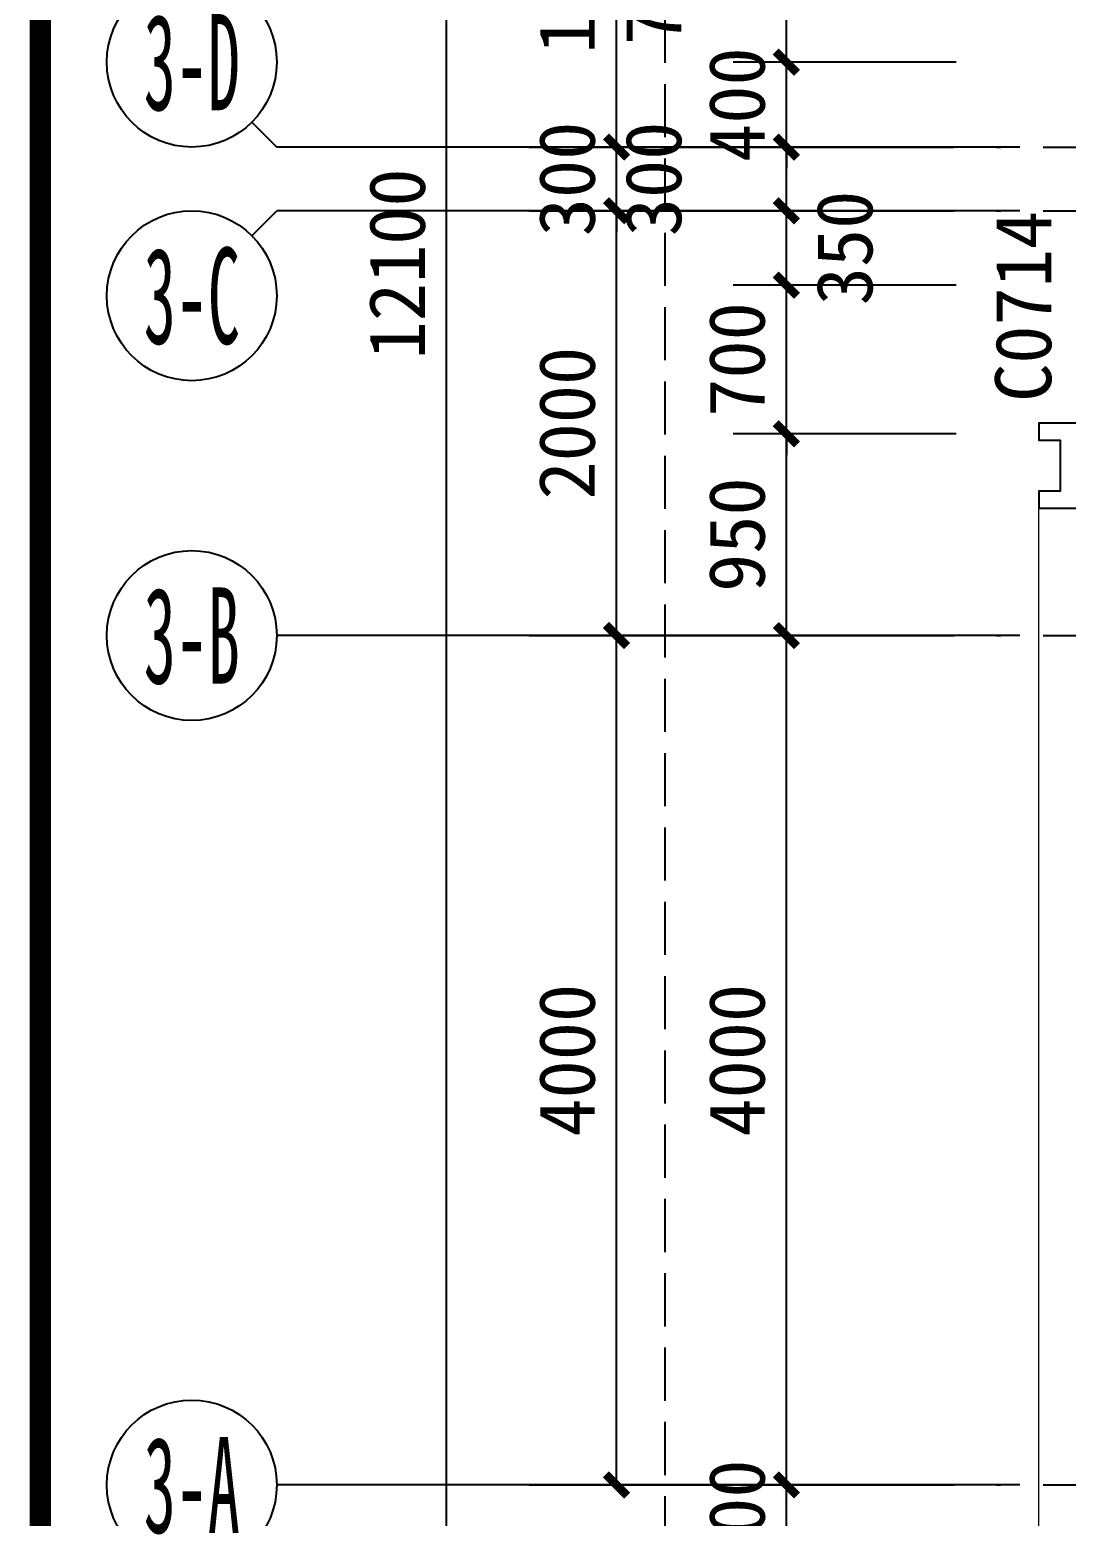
# Model space of a CAD drawing. Extents: x -46233 to 84150, y 109350 to 390860.
# Drawn here: x 2450 to 7331, y 146952 to 153953 of the extents above; entities that cross this region are included whole.
import ezdxf
from ezdxf.enums import TextEntityAlignment as Align
from ezdxf.xclip import XClip

# ---------------------------------------------------------------- set-up
doc = ezdxf.new("R2010")
doc.units = 0
doc.header["$LTSCALE"] = 1000
doc.header["$MEASUREMENT"] = 0
doc.header["$XCLIPFRAME"] = 0
for name, pattern in [('3#-轴线$1$DOTE', [2.42, 2, -0.2, 0.02, -0.2]), ('DASH', [0.35, 0.25, -0.1]), ('道路$0$道路-$0$DASH', [0.35, 0.25, -0.1])]:
    doc.linetypes.add(name, pattern=pattern)
doc.layers.get('Defpoints').update_dxf_attribs({"color": 4, "linetype": 'DASH'})
for name, color, linetype in [('125-MC编号-偶$0$A-ANNO-TEXT', 255, 'Continuous'), ('3#-轴号$0$A-ANNO-AXIS-CIRC', 3, 'Continuous'), ('3#-轴号$0$A-ANNO-AXIS-TEXT', 7, 'Continuous'), ('3#-轴号$0$A-ANNO-DIMS', 3, 'Continuous'), ('3#-轴线$1$A-ANNO-DOTE', 10, '3#-轴线$1$DOTE'), ('3#楼二层线脚$0$A-00-HX-113-wall-01Y$0$HRAL', 31, 'Continuous'), ('A-ANNO-DIMS', 3, 'Continuous'), ('A1-无手签$0$A-ANNO-TTLB', 7, 'Continuous'), ('AXIS_TEXT', 7, 'Continuous'), ('道路$0$A-road', 40, 'Continuous')]:
    doc.layers.add(name, color=color, linetype=linetype)
doc.layers.add('3#楼二层线脚$0$A-00-15-1#-PM-2F$0$00-装饰-看', color=46, linetype='Continuous', lineweight=5)
doc.styles.add('125-MC编号-偶$0$Standard', font='')
doc.styles.add('3#-轴号$0$_TCH_AXIS', font='')
doc.styles.add('3#-轴号$0$_TCH_DIM_T3', font='')
doc.styles.add('_TCH_DIM_T3', font='')
doc.styles.add('COMPLEX', font='COMPLEX')
doc.styles.get('125-MC编号-偶$0$Standard').set_extended_font_data('SimSun')
doc.styles.get('3#-轴号$0$_TCH_AXIS').set_extended_font_data('SimSun')
doc.styles.get('3#-轴号$0$_TCH_DIM_T3').set_extended_font_data('SimSun')
doc.styles.get('_TCH_DIM_T3').set_extended_font_data('SimSun')
doc.dimstyles.new('3#-轴号$0$_TCH_ARCH&&100', dxfattribs={"dimtxt": 264.345992, "dimasz": 100, "dimexe": 250, "dimexo": 300, "dimgap": 100, "dimtad": 1, "dimdec": 0, "dimzin": 0, "dimdsep": 46, "dimtxsty": '3#-轴号$0$_TCH_DIM_T3', "dimblk": '3#-轴号$0$_ArchTick', "dimcen": 0.09, "dimclrt": 7, "dimazin": 2, "dimtfac": 1, "dimtdec": 0, "dimtix": 1, "dimtmove": 2, "dimatfit": 3, "dimfxl": 100, "dimtolj": 1, "dimtzin": 0, "dimarcsym": 0})
doc.dimstyles.new('_TCH_ARCH&&100', dxfattribs={"dimtxt": 264.345992, "dimasz": 100, "dimexe": 250, "dimexo": 300, "dimgap": 100, "dimtad": 1, "dimdec": 0, "dimzin": 0, "dimdsep": 46, "dimtxsty": '_TCH_DIM_T3', "dimblk": 'ARCHTICK', "dimcen": 0.09, "dimclrt": 7, "dimazin": 2, "dimtfac": 1, "dimtdec": 0, "dimtix": 1, "dimtmove": 2, "dimatfit": 3, "dimfxl": 100, "dimtolj": 1, "dimtzin": 0, "dimarcsym": 0})

# ---------------------------------------------------------------- blocks, each defined once
blk = doc.blocks.new('3#-轴线')
at = {"layer": '3#-轴线$1$A-ANNO-DOTE'}
for points in [[(-3000, -4800), (45757.3, -4800)], [(-3000, -5100), (45757.3, -5100)], [(-3000, -7100), (45757.3, -7100)], [(-3000, -11100), (45757.3, -11100)]]:
    blk.add_lwpolyline(points, dxfattribs=at)
blk = doc.blocks.new('_AXISO')
blk.add_circle((0, 0), 0.5)
at = {"layer": 'AXIS_TEXT', "style": 'COMPLEX', "width": 1.041667}
blk.add_attdef('A', text='', height=0.56, dxfattribs=at).set_placement((-0.25, -0.28), (0.25, -0.28), align=Align.FIT)
blk = doc.blocks.new('3#-轴号$0$_ArchTick')
at = {"color": 0, "linetype": 'ByBlock', "const_width": 0.4}
blk.add_lwpolyline([(-0.5, -0.5), (0.5, 0.5)], dxfattribs=at)
blk = doc.blocks.new('*D805')
at = {"layer": '3#-轴号$0$A-ANNO-DIMS', "color": 0, "lineweight": -2, "transparency": 16777216}
for p, q in [((-2589.4, -12100), (-2589.4, -8100)), ((-2389.4, -8100), (-2339.4, -8100)), ((-2389.4, -12100), (-2339.4, -12100))]:
    blk.add_line(p, q, dxfattribs=at)
at = {"layer": 'Defpoints', "color": 0, "transparency": 16777216}
for p in [(-2689.4, -8100), (-2589.4, -8100), (-2689.4, -12100)]:
    blk.add_point(p, dxfattribs=at)
at = {"layer": '3#-轴号$0$A-ANNO-DIMS', "color": 0, "lineweight": -2, "transparency": 16777216, "xscale": 100, "yscale": 100, "zscale": 100}
for p, rotation in [((-2589.4, -8100), 90), ((-2589.4, -12100), 270)]:
    blk.add_blockref('3#-轴号$0$_ArchTick', p, dxfattribs=dict(at, rotation=rotation))
at = {"layer": '3#-轴号$0$A-ANNO-DIMS', "color": 7, "transparency": 16777216, "insert": (-2821.6, -10100), "char_height": 264.35, "attachment_point": 5, "rotation": 90, "style": '3#-轴号$0$_TCH_DIM_T3'}
blk.add_mtext('\\A1;4000', dxfattribs=at)
blk = doc.blocks.new('*D806')
at = {"layer": '3#-轴号$0$A-ANNO-DIMS', "color": 0, "lineweight": -2, "transparency": 16777216}
for p, q in [((-2589.4, -8100), (-2589.4, -6100)), ((-2389.4, -6100), (-2339.4, -6100)), ((-2389.4, -8100), (-2339.4, -8100))]:
    blk.add_line(p, q, dxfattribs=at)
at = {"layer": 'Defpoints', "color": 0, "transparency": 16777216}
for p in [(-2689.4, -6100), (-2589.4, -6100), (-2689.4, -8100)]:
    blk.add_point(p, dxfattribs=at)
at = {"layer": '3#-轴号$0$A-ANNO-DIMS', "color": 0, "lineweight": -2, "transparency": 16777216, "xscale": 100, "yscale": 100, "zscale": 100}
for p, rotation in [((-2589.4, -6100), 90), ((-2589.4, -8100), 270)]:
    blk.add_blockref('3#-轴号$0$_ArchTick', p, dxfattribs=dict(at, rotation=rotation))
at = {"layer": '3#-轴号$0$A-ANNO-DIMS', "color": 7, "transparency": 16777216, "insert": (-2821.6, -7100), "char_height": 264.35, "attachment_point": 5, "rotation": 90, "style": '3#-轴号$0$_TCH_DIM_T3'}
blk.add_mtext('\\A1;2000', dxfattribs=at)
blk = doc.blocks.new('*D807')
at = {"layer": '3#-轴号$0$A-ANNO-DIMS', "color": 0, "lineweight": -2, "transparency": 16777216}
for p, q in [((-2589.4, -5800), (-2589.4, -5700)), ((-2589.4, -6100), (-2589.4, -5800)), ((-2389.4, -5800), (-2339.4, -5800)), ((-2589.4, -6100), (-2589.4, -6200)), ((-2389.4, -6100), (-2339.4, -6100))]:
    blk.add_line(p, q, dxfattribs=at)
at = {"layer": 'Defpoints', "color": 0, "transparency": 16777216}
for p in [(-2689.4, -5800), (-2589.4, -5800), (-2689.4, -6100)]:
    blk.add_point(p, dxfattribs=at)
at = {"layer": '3#-轴号$0$A-ANNO-DIMS', "color": 0, "lineweight": -2, "transparency": 16777216, "xscale": 100, "yscale": 100, "zscale": 100}
for p, rotation in [((-2589.4, -5800), 270), ((-2589.4, -6100), 90)]:
    blk.add_blockref('3#-轴号$0$_ArchTick', p, dxfattribs=dict(at, rotation=rotation))
at = {"layer": '3#-轴号$0$A-ANNO-DIMS', "color": 7, "transparency": 16777216, "insert": (-2821.6, -5950), "char_height": 264.35, "attachment_point": 5, "rotation": 90, "style": '3#-轴号$0$_TCH_DIM_T3'}
blk.add_mtext('\\A1;300', dxfattribs=at)
blk = doc.blocks.new('*D808')
at = {"layer": '3#-轴号$0$A-ANNO-DIMS', "color": 0, "lineweight": -2, "transparency": 16777216}
for p, q in [((-2589.4, -5800), (-2589.4, -4200)), ((-2389.4, -4200), (-2339.4, -4200)), ((-2389.4, -5800), (-2339.4, -5800))]:
    blk.add_line(p, q, dxfattribs=at)
at = {"layer": 'Defpoints', "color": 0, "transparency": 16777216}
for p in [(-2689.4, -4200), (-2589.4, -4200), (-2689.4, -5800)]:
    blk.add_point(p, dxfattribs=at)
at = {"layer": '3#-轴号$0$A-ANNO-DIMS', "color": 0, "lineweight": -2, "transparency": 16777216, "xscale": 100, "yscale": 100, "zscale": 100}
for p, rotation in [((-2589.4, -4200), 90), ((-2589.4, -5800), 270)]:
    blk.add_blockref('3#-轴号$0$_ArchTick', p, dxfattribs=dict(at, rotation=rotation))
at = {"layer": '3#-轴号$0$A-ANNO-DIMS', "color": 7, "transparency": 16777216, "insert": (-2821.6, -5000), "char_height": 264.35, "attachment_point": 5, "rotation": 90, "style": '3#-轴号$0$_TCH_DIM_T3'}
blk.add_mtext('\\A1;1600', dxfattribs=at)
blk = doc.blocks.new('125-MC编号-偶')
at = {"layer": '125-MC编号-偶$0$A-ANNO-TEXT', "color": 2, "style": '125-MC编号-偶$0$Standard'}
blk.add_text('C0714', height=264.35, rotation=90, dxfattribs=at).set_placement((-10992.2, 1100.1, 0))
blk = doc.blocks.new('3#楼二层线脚')
at = {"layer": '3#楼二层线脚$0$A-00-15-1#-PM-2F$0$00-装饰-看', "linetype": 'ByBlock'}
blk.add_line((-11050, -5200), (-11050, 600), dxfattribs=at)
at = {"layer": '3#楼二层线脚$0$A-00-HX-113-wall-01Y$0$HRAL'}
blk.add_lwpolyline([(-10650, 1000), (-11050, 1000), (-11050, 920), (-10950, 920), (-10950, 680), (-11050, 680), (-11050, 600), (-10650, 600)], dxfattribs=at)
blk = doc.blocks.new('道路')
at = {"layer": '道路$0$A-road', "color": 1, "linetype": '道路$0$道路-$0$DASH', "ltscale": 5}
blk.add_line((525295899.6, 299541751), (525295899.6, 299462760), dxfattribs=at)
at = {"layer": '道路$0$A-road'}
blk.add_line((525297899.6, 299541751), (525297899.6, 299499611), dxfattribs=at)
blk = doc.blocks.new('gtvt')
blk.add_blockref('道路', (-525300649.6, -299507460))
blk = doc.blocks.new('_ArchTick')
at = {"color": 0, "linetype": 'ByBlock', "const_width": 0.4}
blk.add_lwpolyline([(-0.5, -0.5), (0.5, 0.5)], dxfattribs=at)
blk = doc.blocks.new('*D364')
at = {"layer": 'A-ANNO-DIMS', "color": 0, "lineweight": -2, "transparency": 16777216}
for p, q in [((6813.3, 154500), (5763.3, 154500)), ((6013.3, 153800), (6013.3, 154500)), ((6813.3, 153800), (5763.3, 153800))]:
    blk.add_line(p, q, dxfattribs=at)
at = {"layer": 'Defpoints', "color": 0, "transparency": 16777216}
for p in [(6013.3, 154500), (7113.3, 154500), (7113.3, 153800)]:
    blk.add_point(p, dxfattribs=at)
at = {"layer": 'A-ANNO-DIMS', "color": 0, "lineweight": -2, "transparency": 16777216, "xscale": 100, "yscale": 100, "zscale": 100}
for p, rotation in [((6013.3, 154500), 90), ((6013.3, 153800), 270)]:
    blk.add_blockref('_ArchTick', p, dxfattribs=dict(at, rotation=rotation))
at = {"layer": 'A-ANNO-DIMS', "color": 7, "transparency": 16777216, "insert": (5388.3, 154150), "char_height": 264.35, "attachment_point": 5, "rotation": 90, "style": '_TCH_DIM_T3'}
blk.add_mtext('\\A1;700', dxfattribs=at)
blk = doc.blocks.new('*D365')
at = {"layer": 'A-ANNO-DIMS', "color": 0, "lineweight": -2, "transparency": 16777216}
for p, q in [((6013.3, 153800), (6013.3, 153900)), ((6813.3, 153800), (5763.3, 153800)), ((6013.3, 153400), (6013.3, 153800)), ((6813.3, 153400), (5763.3, 153400)), ((6013.3, 153400), (6013.3, 153300))]:
    blk.add_line(p, q, dxfattribs=at)
at = {"layer": 'Defpoints', "color": 0, "transparency": 16777216}
for p in [(6013.3, 153800), (7113.3, 153800), (7113.3, 153400)]:
    blk.add_point(p, dxfattribs=at)
at = {"layer": 'A-ANNO-DIMS', "color": 0, "lineweight": -2, "transparency": 16777216, "xscale": 100, "yscale": 100, "zscale": 100}
for p, rotation in [((6013.3, 153800), 270), ((6013.3, 153400), 90)]:
    blk.add_blockref('_ArchTick', p, dxfattribs=dict(at, rotation=rotation))
at = {"layer": 'A-ANNO-DIMS', "color": 7, "transparency": 16777216, "insert": (5781.1, 153600), "char_height": 264.35, "attachment_point": 5, "rotation": 90, "style": '_TCH_DIM_T3'}
blk.add_mtext('\\A1;400', dxfattribs=at)
blk = doc.blocks.new('*D366')
at = {"layer": 'A-ANNO-DIMS', "color": 0, "lineweight": -2, "transparency": 16777216}
for p, q in [((6813.3, 153400), (5763.3, 153400)), ((6013.3, 153100), (6013.3, 153400)), ((6813.3, 153100), (5763.3, 153100))]:
    blk.add_line(p, q, dxfattribs=at)
at = {"layer": 'Defpoints', "color": 0, "transparency": 16777216}
for p in [(6013.3, 153400), (7113.3, 153400), (7113.3, 153100)]:
    blk.add_point(p, dxfattribs=at)
at = {"layer": 'A-ANNO-DIMS', "color": 0, "lineweight": -2, "transparency": 16777216, "xscale": 100, "yscale": 100, "zscale": 100}
for p, rotation in [((6013.3, 153400), 90), ((6013.3, 153100), 270)]:
    blk.add_blockref('_ArchTick', p, dxfattribs=dict(at, rotation=rotation))
at = {"layer": 'A-ANNO-DIMS', "color": 7, "transparency": 16777216, "insert": (5388.3, 153250), "char_height": 264.35, "attachment_point": 5, "rotation": 90, "style": '_TCH_DIM_T3'}
blk.add_mtext('\\A1;300', dxfattribs=at)
blk = doc.blocks.new('*D367')
at = {"layer": 'A-ANNO-DIMS', "color": 0, "lineweight": -2, "transparency": 16777216}
for p, q in [((6813.3, 153100), (5763.3, 153100)), ((6013.3, 152750), (6013.3, 153100)), ((6813.3, 152750), (5763.3, 152750))]:
    blk.add_line(p, q, dxfattribs=at)
at = {"layer": 'Defpoints', "color": 0, "transparency": 16777216}
for p in [(6013.3, 153100), (7113.3, 153100), (7113.3, 152750)]:
    blk.add_point(p, dxfattribs=at)
at = {"layer": 'A-ANNO-DIMS', "color": 0, "lineweight": -2, "transparency": 16777216, "xscale": 100, "yscale": 100, "zscale": 100}
for p, rotation in [((6013.3, 153100), 90), ((6013.3, 152750), 270)]:
    blk.add_blockref('_ArchTick', p, dxfattribs=dict(at, rotation=rotation))
at = {"layer": 'A-ANNO-DIMS', "color": 7, "transparency": 16777216, "insert": (6288.3, 152925), "char_height": 264.35, "attachment_point": 5, "rotation": 90, "style": '_TCH_DIM_T3'}
blk.add_mtext('\\A1;350', dxfattribs=at)
blk = doc.blocks.new('*D368')
at = {"layer": 'A-ANNO-DIMS', "color": 0, "lineweight": -2, "transparency": 16777216}
for p, q in [((6013.3, 152750), (6013.3, 152850)), ((6813.3, 152750), (5763.3, 152750)), ((6013.3, 152050), (6013.3, 152750)), ((6813.3, 152050), (5763.3, 152050)), ((6013.3, 152050), (6013.3, 151950))]:
    blk.add_line(p, q, dxfattribs=at)
at = {"layer": 'Defpoints', "color": 0, "transparency": 16777216}
for p in [(6013.3, 152750), (7113.3, 152750), (7113.3, 152050)]:
    blk.add_point(p, dxfattribs=at)
at = {"layer": 'A-ANNO-DIMS', "color": 0, "lineweight": -2, "transparency": 16777216, "xscale": 100, "yscale": 100, "zscale": 100}
for p, rotation in [((6013.3, 152750), 270), ((6013.3, 152050), 90)]:
    blk.add_blockref('_ArchTick', p, dxfattribs=dict(at, rotation=rotation))
at = {"layer": 'A-ANNO-DIMS', "color": 7, "transparency": 16777216, "insert": (5781.1, 152400), "char_height": 264.35, "attachment_point": 5, "rotation": 90, "style": '_TCH_DIM_T3'}
blk.add_mtext('\\A1;700', dxfattribs=at)
blk = doc.blocks.new('*D369')
at = {"layer": 'A-ANNO-DIMS', "color": 0, "lineweight": -2, "transparency": 16777216}
for p, q in [((6813.3, 152050), (5763.3, 152050)), ((6013.3, 151100), (6013.3, 152050)), ((6813.3, 151100), (5763.3, 151100))]:
    blk.add_line(p, q, dxfattribs=at)
at = {"layer": 'Defpoints', "color": 0, "transparency": 16777216}
for p in [(6013.3, 152050), (7113.3, 152050), (7113.3, 151100)]:
    blk.add_point(p, dxfattribs=at)
at = {"layer": 'A-ANNO-DIMS', "color": 0, "lineweight": -2, "transparency": 16777216, "xscale": 100, "yscale": 100, "zscale": 100}
for p, rotation in [((6013.3, 152050), 90), ((6013.3, 151100), 270)]:
    blk.add_blockref('_ArchTick', p, dxfattribs=dict(at, rotation=rotation))
at = {"layer": 'A-ANNO-DIMS', "color": 7, "transparency": 16777216, "insert": (5781.1, 151575), "char_height": 264.35, "attachment_point": 5, "rotation": 90, "style": '_TCH_DIM_T3'}
blk.add_mtext('\\A1;950', dxfattribs=at)
blk = doc.blocks.new('*D370')
at = {"layer": 'A-ANNO-DIMS', "color": 0, "lineweight": -2, "transparency": 16777216}
for p, q in [((6813.3, 151100), (5763.3, 151100)), ((6013.3, 147100), (6013.3, 151100)), ((6813.3, 147100), (5763.3, 147100))]:
    blk.add_line(p, q, dxfattribs=at)
at = {"layer": 'Defpoints', "color": 0, "transparency": 16777216}
for p in [(6013.3, 151100), (7113.3, 151100), (7113.3, 147100)]:
    blk.add_point(p, dxfattribs=at)
at = {"layer": 'A-ANNO-DIMS', "color": 0, "lineweight": -2, "transparency": 16777216, "xscale": 100, "yscale": 100, "zscale": 100}
for p, rotation in [((6013.3, 151100), 90), ((6013.3, 147100), 270)]:
    blk.add_blockref('_ArchTick', p, dxfattribs=dict(at, rotation=rotation))
at = {"layer": 'A-ANNO-DIMS', "color": 7, "transparency": 16777216, "insert": (5781.1, 149100), "char_height": 264.35, "attachment_point": 5, "rotation": 90, "style": '_TCH_DIM_T3'}
blk.add_mtext('\\A1;4000', dxfattribs=at)
blk = doc.blocks.new('*D371')
at = {"layer": 'A-ANNO-DIMS', "color": 0, "lineweight": -2, "transparency": 16777216}
for p, q in [((6013.3, 147100), (6013.3, 147200)), ((6813.3, 147100), (5763.3, 147100)), ((6013.3, 146800), (6013.3, 147100)), ((6813.3, 146800), (5763.3, 146800)), ((6013.3, 146800), (6013.3, 146700))]:
    blk.add_line(p, q, dxfattribs=at)
at = {"layer": 'Defpoints', "color": 0, "transparency": 16777216}
for p in [(6013.3, 147100), (7113.3, 147100), (7113.3, 146800)]:
    blk.add_point(p, dxfattribs=at)
at = {"layer": 'A-ANNO-DIMS', "color": 0, "lineweight": -2, "transparency": 16777216, "xscale": 100, "yscale": 100, "zscale": 100}
for p, rotation in [((6013.3, 147100), 270), ((6013.3, 146800), 90)]:
    blk.add_blockref('_ArchTick', p, dxfattribs=dict(at, rotation=rotation))
at = {"layer": 'A-ANNO-DIMS', "color": 7, "transparency": 16777216, "insert": (5781.1, 146950), "char_height": 264.35, "attachment_point": 5, "rotation": 90, "style": '_TCH_DIM_T3'}
blk.add_mtext('\\A1;300', dxfattribs=at)
blk = doc.blocks.new('*D462')
at = {"layer": 'A-ANNO-DIMS', "color": 0, "lineweight": -2, "transparency": 16777216}
for p, q in [((6813.3, 158900), (4163.3, 158900)), ((4413.3, 146800), (4413.3, 158900)), ((6813.3, 146800), (4163.3, 146800))]:
    blk.add_line(p, q, dxfattribs=at)
at = {"layer": 'Defpoints', "color": 0, "transparency": 16777216}
for p in [(4413.3, 158900), (7113.3, 158900), (7113.3, 146800)]:
    blk.add_point(p, dxfattribs=at)
at = {"layer": 'A-ANNO-DIMS', "color": 0, "lineweight": -2, "transparency": 16777216, "xscale": 100, "yscale": 100, "zscale": 100}
for p, rotation in [((4413.3, 158900), 90), ((4413.3, 146800), 270)]:
    blk.add_blockref('_ArchTick', p, dxfattribs=dict(at, rotation=rotation))
at = {"layer": 'A-ANNO-DIMS', "color": 7, "transparency": 16777216, "insert": (4181.1, 152850), "char_height": 264.35, "attachment_point": 5, "rotation": 90, "style": '_TCH_DIM_T3'}
blk.add_mtext('\\A1;12100', dxfattribs=at)
blk = doc.blocks.new('3#-轴号')
at = {"layer": '3#-轴号$0$A-ANNO-AXIS-CIRC'}
for p, q in [((-4306.6, -5682.8), (-4189.4, -5800)), ((-689.4, -5800), (-4189.4, -5800)), ((-4306.6, -6217.2), (-4189.4, -6100)), ((-689.4, -6100), (-4189.4, -6100)), ((-689.4, -8100), (-4189.4, -8100)), ((-689.4, -12100), (-4189.4, -12100))]:
    blk.add_line(p, q, dxfattribs=at)
at = {"layer": 'Defpoints'}
blk.add_lwpolyline([(-2360.1, 4492.7), (44213.5, 4492.7), (44213.5, -15203.4), (-2360.1, -15203.4)], close=True, dxfattribs=at)
at = {"layer": '3#-轴号$0$A-ANNO-AXIS-CIRC'}
ref = blk.add_blockref('_AXISO', (-4589.4, -5400), dxfattribs=dict(at, xscale=800, yscale=800, zscale=800))
ref.add_attrib('A', '3-D', dxfattribs={"layer": '3#-轴号$0$A-ANNO-AXIS-TEXT', "height": 452.55, "style": '3#-轴号$0$_TCH_AXIS', "width": 0.466146}).set_placement((-4815.7, -5626.3), (-4363.1, -5626.3), align=Align.FIT)
ref = blk.add_blockref('_AXISO', (-4589.4, -6500), dxfattribs=dict(at, xscale=800, yscale=800, zscale=800))
ref.add_attrib('A', '3-C', dxfattribs={"layer": '3#-轴号$0$A-ANNO-AXIS-TEXT', "height": 452.55, "style": '3#-轴号$0$_TCH_AXIS', "width": 0.466146}).set_placement((-4815.7, -6726.3), (-4363.1, -6726.3), align=Align.FIT)
ref = blk.add_blockref('_AXISO', (-4589.4, -8100), dxfattribs=dict(at, xscale=800, yscale=800, zscale=800))
ref.add_attrib('A', '3-B', dxfattribs={"layer": '3#-轴号$0$A-ANNO-AXIS-TEXT', "height": 452.55, "style": '3#-轴号$0$_TCH_AXIS', "width": 0.466146}).set_placement((-4815.7, -8326.3), (-4363.1, -8326.3), align=Align.FIT)
ref = blk.add_blockref('_AXISO', (-4589.4, -12100), dxfattribs=dict(at, xscale=800, yscale=800, zscale=800))
ref.add_attrib('A', '3-A', dxfattribs={"layer": '3#-轴号$0$A-ANNO-AXIS-TEXT', "height": 452.55, "style": '3#-轴号$0$_TCH_AXIS', "width": 0.466146}).set_placement((-4815.7, -12326.3), (-4363.1, -12326.3), align=Align.FIT)
at = {"layer": '3#-轴号$0$A-ANNO-DIMS'}
for p1, p2, picture, middle in [((-2689.4, -5800), (-2689.4, -4200), '*D808', (-2821.6, -5000)), ((-2689.4, -6100), (-2689.4, -5800), '*D807', (-2821.6, -5950)), ((-2689.4, -8100), (-2689.4, -6100), '*D806', (-2821.6, -7100)), ((-2689.4, -12100), (-2689.4, -8100), '*D805', (-2821.6, -10100))]:
    dim = blk.add_aligned_dim(p1=p1, p2=p2, distance=-100, dimstyle='3#-轴号$0$_TCH_ARCH&&100', dxfattribs=at)
    dim.commit()
    dim.dimension.update_dxf_attribs({"geometry": picture, "text_midpoint": middle})

msp = doc.modelspace()

# ---------------------------------------------------------------- linework, layer by layer
at = {"layer": 'A1-无手签$0$A-ANNO-TTLB', "const_width": 100}
msp.add_lwpolyline([(2500, 110400), (83100, 110400), (83100, 167800), (2500, 167800)], close=True, dxfattribs=at)

# ---------------------------------------------------------------- block references
for name, p in [('3#-轴号', (7802.7, 159200)), ('3#-轴线', (7802.7, 158200)), ('3#楼二层线脚', (18252.7, 151100)), ('125-MC编号-偶', (18252.7, 151100))]:
    msp.add_blockref(name, p)
ref = msp.add_blockref('gtvt', (7802.7, 129500))
XClip(ref).set_block_clipping_path([(-5302.6810596018, -19100.0000000173), (50797.3189403982, 9599.9999999827)])

# ---------------------------------------------------------------- dimensions: what is measured, and where the dimension line sits
at = {"layer": 'A-ANNO-DIMS'}
for p1, p2, distance, picture, middle in [((7113.3, 146800), (7113.3, 158900), 2700, '*D462', (4181.1, 152850)), ((7113.3, 153400), (7113.3, 153800), 1100, '*D365', (5781.1, 153600)), ((7113.3, 152050), (7113.3, 152750), 1100, '*D368', (5781.1, 152400)), ((7113.3, 151100), (7113.3, 152050), 1100, '*D369', (5781.1, 151575)), ((7113.3, 147100), (7113.3, 151100), 1100, '*D370', (5781.1, 149100)), ((7113.3, 146800), (7113.3, 147100), 1100, '*D371', (5781.1, 146950))]:
    dim = msp.add_aligned_dim(p1=p1, p2=p2, distance=distance, dimstyle='_TCH_ARCH&&100', dxfattribs=at)
    dim.commit()
    dim.dimension.update_dxf_attribs({"geometry": picture, "text_midpoint": middle})
for base, p1, p2, picture, middle in [((6013.3, 154500), (7113.3, 153800), (7113.3, 154500), '*D364', (5388.3, 154150)), ((6013.3, 153400), (7113.3, 153100), (7113.3, 153400), '*D366', (5388.3, 153250)), ((6013.3, 153100), (7113.3, 152750), (7113.3, 153100), '*D367', (6288.3, 152925))]:
    dim = msp.add_linear_dim(base=base, p1=p1, p2=p2, angle=90, dimstyle='_TCH_ARCH&&100', dxfattribs=at)
    dim.commit()
    dim.dimension.update_dxf_attribs({"geometry": picture, "text_midpoint": middle, "dimtype": 129})

doc.saveas('drawing.dxf')
